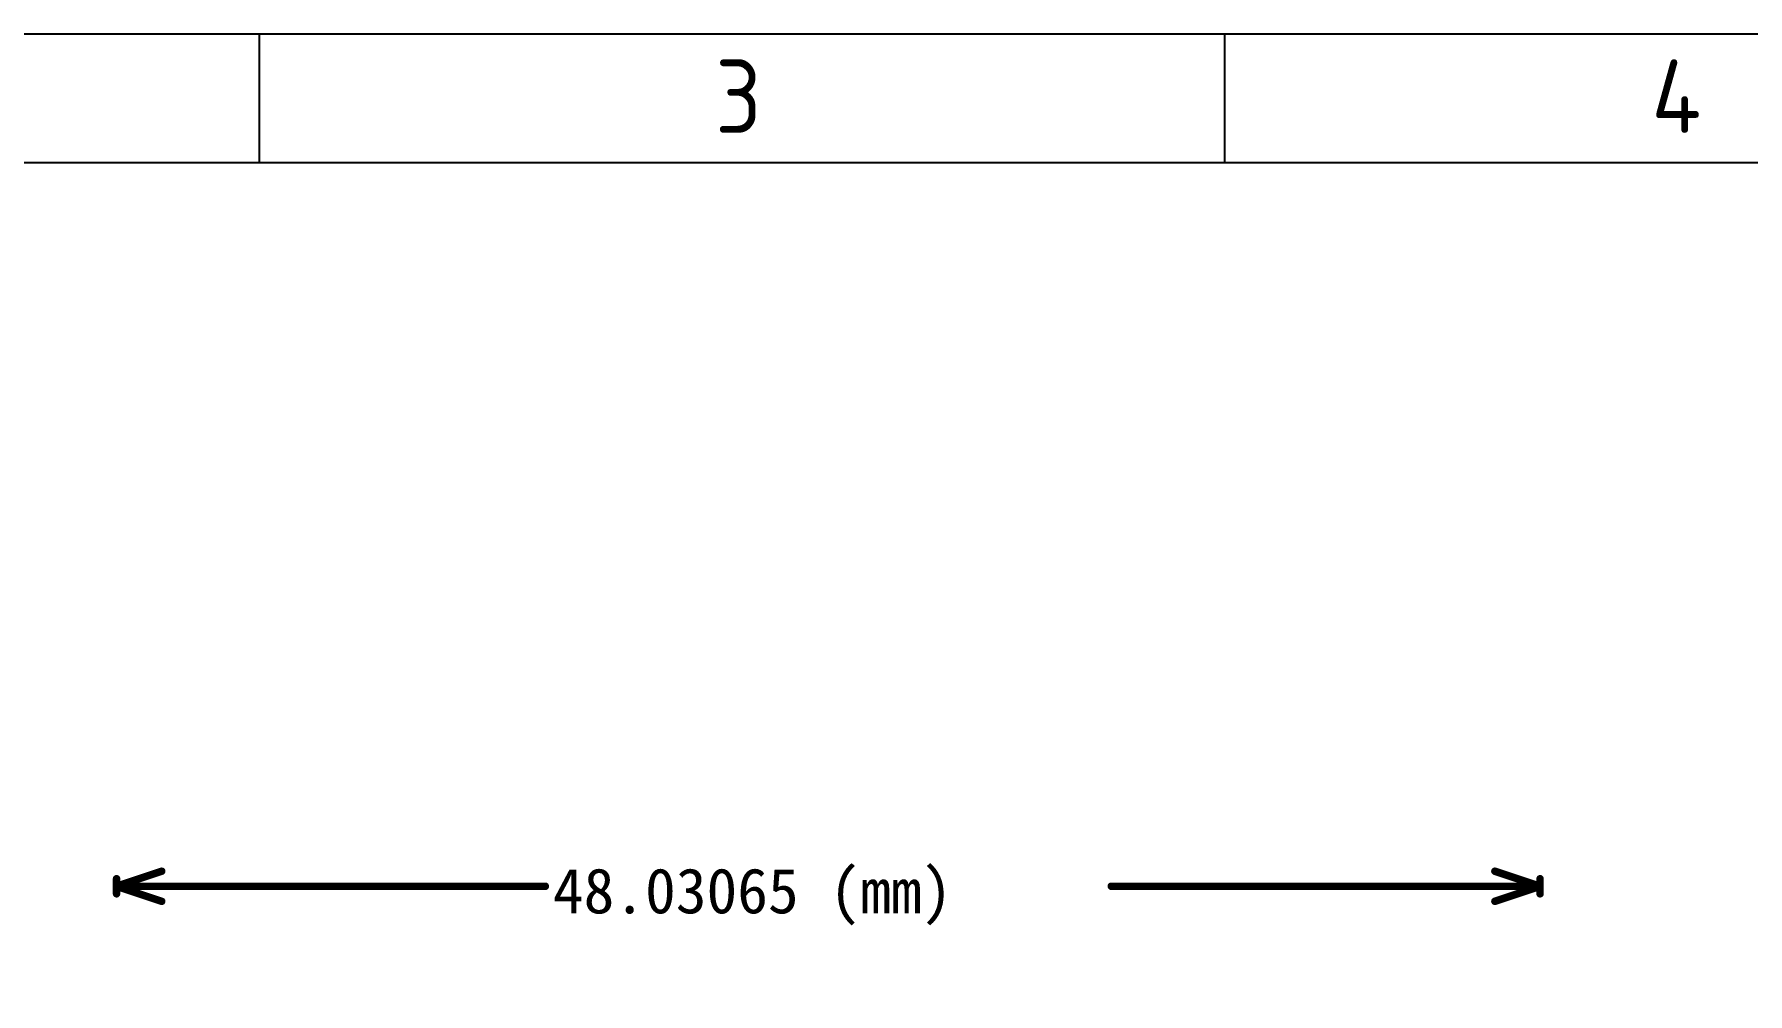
# Model space of a CAD drawing. Header units: inches. Extents: x 32166 to 66782, y 2386 to 7162.
# Drawn here: x 32742 to 33320, y 3905 to 4229 of the extents above; entities that cross this region are included whole.
import ezdxf
from ezdxf.enums import TextEntityAlignment as Align

# ---------------------------------------------------------------- set-up
doc = ezdxf.new("R2010")
doc.units = ezdxf.units.IN
doc.header["$LTSCALE"] = 0.64311
doc.header["$MEASUREMENT"] = 0
doc.layers.get('0').update_dxf_attribs({"linetype": 'CONTINUOUS'})
doc.layers.add('TOPOVERLAY', color=2, linetype='CONTINUOUS')
doc.styles.add('ISO Proportional', font='isocp')
doc.styles.get("Standard").update_dxf_attribs({"font": 'txt', "width": 0.8})

msp = doc.modelspace()

# ---------------------------------------------------------------- linework, layer by layer
for p, q in [((32817.68, 4228.61), (32817.68, 4185.17)), ((33143.42, 4228.61), (33143.42, 4185.17)), ((34728.68, 4185.17), (32209.64, 4185.17))]:
    msp.add_line(p, q)
msp.add_lwpolyline([(32166.21, 2385.86), (34772.11, 2385.86), (34772.11, 4228.61), (32166.21, 4228.61)], close=True)
at = {"layer": 'TOPOVERLAY', "const_width": 2.54}
for points in [[(32769.61, 3940.88), (32784.85, 3945.96)], [(32769.61, 3938.34), (32769.61, 3943.42)], [(33234.67, 3945.96), (33249.91, 3940.88)], [(33249.91, 3938.34), (33249.91, 3943.42)], [(32769.61, 3940.88), (32784.85, 3935.8)], [(32769.61, 3940.88), (32914.29, 3940.88)], [(33105.24, 3940.88), (33249.91, 3940.88)], [(33234.67, 3935.8), (33249.91, 3940.88)]]:
    msp.add_lwpolyline(points, dxfattribs=at)
at = {"layer": 'TOPOVERLAY', "const_width": 1.27}
for points in [[(32768.97, 3943.42, 1), (32770.24, 3943.42, 1)], [(32784.21, 3945.96, 1), (32785.48, 3945.96, 1)], [(33234.04, 3945.96, 1), (33235.31, 3945.96, 1)], [(33249.28, 3943.42, 1), (33250.55, 3943.42, 1)], [(32768.97, 3940.88, 1), (32770.24, 3940.88, 1)], [(32768.97, 3940.88, 1), (32770.24, 3940.88, 1)], [(32768.97, 3940.88, 1), (32770.24, 3940.88, 1)], [(32768.97, 3938.34, 1), (32770.24, 3938.34, 1)], [(32913.65, 3940.88, 1), (32914.92, 3940.88, 1)], [(33104.6, 3940.88, 1), (33105.87, 3940.88, 1)], [(33249.28, 3940.88, 1), (33250.55, 3940.88, 1)], [(33249.28, 3940.88, 1), (33250.55, 3940.88, 1)], [(33249.28, 3940.88, 1), (33250.55, 3940.88, 1)], [(33249.28, 3938.34, 1), (33250.55, 3938.34, 1)], [(32784.21, 3935.8, 1), (32785.48, 3935.8, 1)], [(33234.04, 3935.8, 1), (33235.31, 3935.8, 1)]]:
    msp.add_lwpolyline(points, format="xyb", close=True, dxfattribs=at)

# ---------------------------------------------------------------- texts
at = {"style": 'ISO Proportional'}
for s, p in [('3', (32979.42, 4207.7)), ('4', (33295.89, 4207.7))]:
    msp.add_text(s, height=24.82, dxfattribs=at).set_placement(p, align=Align.MIDDLE)
at = {"layer": 'TOPOVERLAY'}
msp.add_text('48.03065 (mm)', height=15.24, dxfattribs=at).set_placement((32916.83, 3931.74))

doc.saveas('drawing.dxf')
